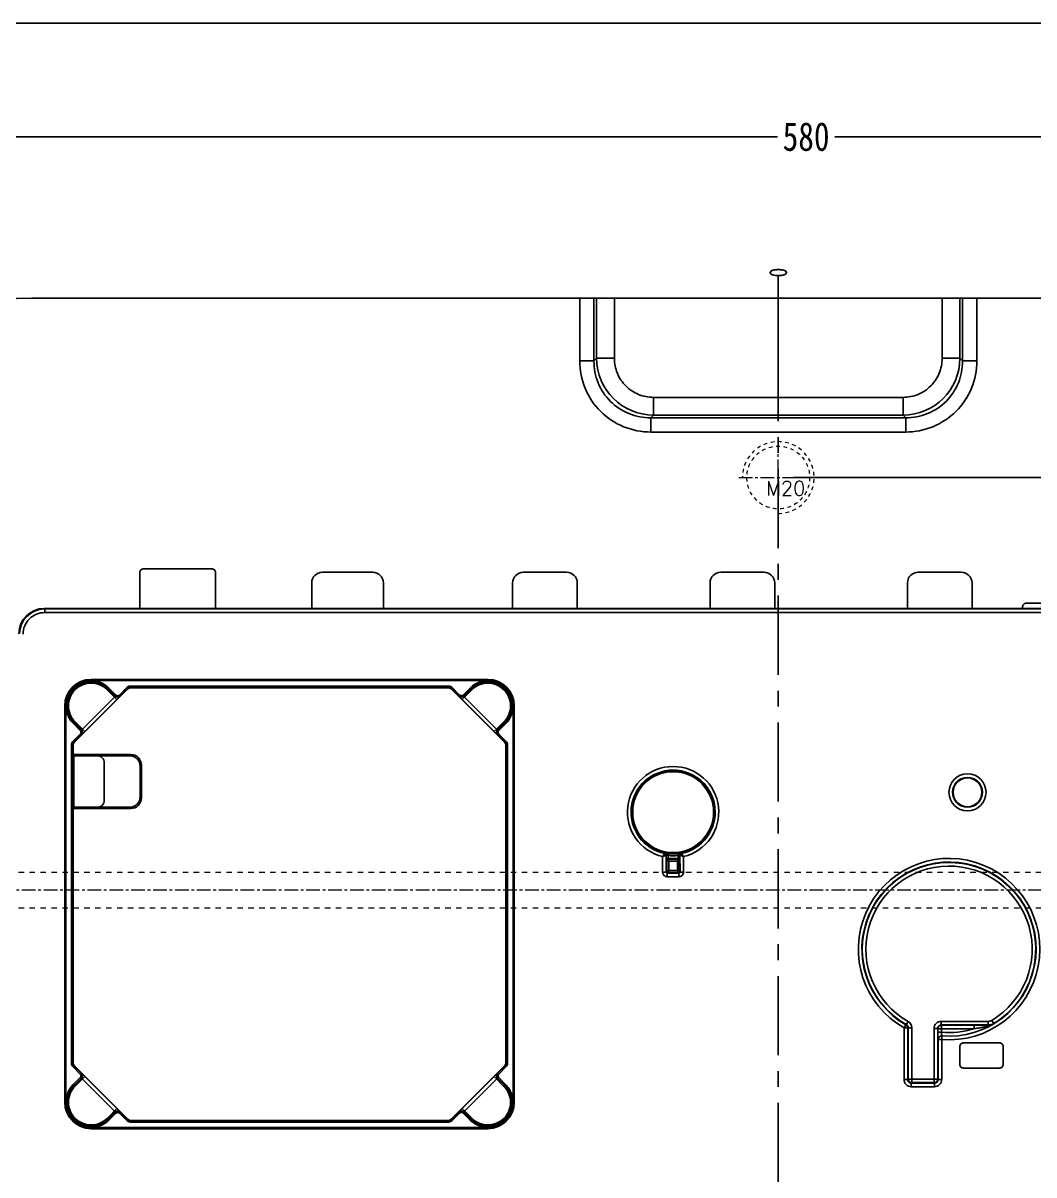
# Model space of a CAD drawing. Header units: millimetres. Extents: x -1265 to 1982, y -12197 to 1934.
# Drawn here: x -1.2 to 280.4, y -4802 to -4480.8 of the extents above; entities that cross this region are included whole.
import ezdxf

# ---------------------------------------------------------------- set-up
doc = ezdxf.new("R2010")
doc.units = ezdxf.units.MM
doc.header["$LTSCALE"] = 16.335
doc.header["$PDMODE"] = 3
doc.header["$PDSIZE"] = 0.3125
doc.linetypes.add('CENTER', pattern=[0.6, 0.375, -0.075, 0.075, -0.075])
doc.linetypes.add('HIDDEN', pattern=[0.2, 0.1, -0.1])
doc.layers.get('0').update_dxf_attribs({"linetype": 'CONTINUOUS'})
doc.layers.get('Defpoints').update_dxf_attribs({"linetype": 'CONTINUOUS'})
doc.layers.add('cool', color=153, linetype='HIDDEN', lineweight=9)
doc.layers.add('screw', color=33, linetype='CONTINUOUS', lineweight=13)
doc.layers.add('DEFAULT_2', color=8, linetype='HIDDEN')
doc.layers.add('DIM', color=3, linetype='CONTINUOUS')
doc.styles.get("Standard").update_dxf_attribs({"font": 'txt', "width": 0.8})
doc.styles.add('TXT', font='txt.shx', dxfattribs={"bigfont": 'gbcbig.shx'})
doc.dimstyles.new('11', dxfattribs={"dimtxt": 8, "dimasz": 8, "dimexe": 0, "dimexo": 0, "dimgap": 0, "dimtad": 0, "dimdsep": 46, "dimtxsty": 'Standard', "dimcen": 0, "dimclrd": 4, "dimclre": 4, "dimclrt": 6, "dimazin": 0, "dimtp": 0.01, "dimtm": 0.01, "dimtfac": 1, "dimtofl": 0, "dimtmove": 0, "dimatfit": 3, "dimfxl": 0, "dimtolj": 1, "dimarcsym": 0})

# ---------------------------------------------------------------- blocks, each defined once
blk = doc.blocks.new('cool_jt_f12')
at = {"layer": 'cool', "ltscale": 0.3}
for p, q in [((0, 7.0785), (0.856, 6.2225)), ((0, 7.0785), (12, 6.7035)), ((12, 6.7035), (12.856, 5.8475)), ((12, 6.7035), (12, -6.7035)), ((0.856, 6.2225), (0.856, -6.2225)), ((13.5, 5.827375), (0.856, 6.2225)), ((0.856, 6.2225), (13.5, 5.827375)), ((14.327375, 5), (13.5, 5.827375)), ((13.5, -5.827375), (13.5, 5.827375)), ((14.327375, -5), (14.327375, 5)), ((0.856, -6.2225), (0, -7.0785)), ((0.856, -6.2225), (13.5, -5.827375)), ((12, -6.7035), (12.856, -5.8475)), ((13.5, -5.827375), (14.327375, -5)), ((0, -7.0785), (12, -6.7035))]:
    blk.add_line(p, q, dxfattribs=at)
blk = doc.blocks.new('06')
at = {"layer": 'cool', "ltscale": 0.932966}
for p, q in [((-3287.69, 1844.03), (-2736.35, 1844.03)), ((-3287.69, 1834.03), (-2736.35, 1834.03))]:
    blk.add_line(p, q, dxfattribs=at)
at = {"layer": 'cool', "color": 1, "linetype": 'CENTER', "ltscale": 0.621977}
blk.add_line((-3302.02, 1839.03), (-2722.02, 1839.03), dxfattribs=at)
at = {"layer": 'cool', "ltscale": 0.932966}
blk.add_blockref('cool_jt_f12', (-3302.02, 1839.03), dxfattribs=at)
at = {"layer": 'cool', "ltscale": 0.932966, "rotation": 180}
blk.add_blockref('cool_jt_f12', (-2722.02, 1839.03), dxfattribs=at)
blk = doc.blocks.new('*D692')
at = {"color": 4, "lineweight": -2}
for p, q in [((-80.8, -4657.75), (-80.8, -4512.51)), ((-72.8, -4512.51), (208.96, -4512.51)), ((491.2, -4512.51), (224.96, -4512.51)), ((499.2, -4657.75), (499.2, -4512.51))]:
    blk.add_line(p, q, dxfattribs=at)
at = {"color": 4}
for points in [[(-72.8, -4511.18), (-72.8, -4513.85), (-80.8, -4512.51)], [(491.2, -4511.18), (491.2, -4513.85), (499.2, -4512.51)]]:
    blk.add_solid(points, dxfattribs=at)
at = {"layer": 'Defpoints', "color": 0}
for p in [(499.2, -4512.51), (-80.8, -4657.75), (499.2, -4657.75)]:
    blk.add_point(p, dxfattribs=at)
at = {"color": 6, "insert": (216.96, -4512.51), "char_height": 8, "attachment_point": 5}
blk.add_mtext('\\A1;580', dxfattribs=at)
blk = doc.blocks.new('screw_m20_g')
at = {"layer": 'screw', "color": 1, "linetype": 'CENTER', "ltscale": 0.621977}
for p, q in [((0, -11), (0, 11)), ((-11, 0), (11, 0))]:
    blk.add_line(p, q, dxfattribs=at)
at = {"layer": 'screw', "linetype": 'HIDDEN', "ltscale": 0.621977}
blk.add_circle((0, 0), 8.75, dxfattribs=at)
at = {"layer": 'screw', "color": 92, "linetype": 'HIDDEN', "ltscale": 0.621977}
blk.add_arc((0, 0), 10, 270, 180, dxfattribs=at)
at = {"layer": 'screw', "color": 6, "style": 'TXT'}
blk.add_text('M20', height=4, dxfattribs=at).set_placement((-3.4, -5))
blk = doc.blocks.new('*D703')
at = {"layer": 'Defpoints', "color": 0}
for p in [(494.78, -4722.53), (508.4, -4722.53), (209.2, -4857.53)]:
    blk.add_point(p, dxfattribs=at)
at = {"layer": 'DIM', "color": 4, "lineweight": -2}
blk.add_line((494.78, -4722.53), (508.4, -4722.53), dxfattribs=at)
at = {"layer": 'DIM', "color": 6, "insert": (513.07, -4722.53), "char_height": 5, "attachment_point": 5}
blk.add_mtext('\\A1;135', dxfattribs=at)
blk = doc.blocks.new('*D704')
at = {"layer": 'Defpoints', "color": 0}
for p in [(213.46, -4607.53), (511.85, -4607.53), (209.2, -4857.53)]:
    blk.add_point(p, dxfattribs=at)
at = {"layer": 'DIM', "color": 4, "lineweight": -2}
blk.add_line((213.46, -4607.53), (511.85, -4607.53), dxfattribs=at)
at = {"layer": 'DIM', "color": 6, "insert": (516.85, -4607.53), "char_height": 5, "attachment_point": 5}
blk.add_mtext('\\A1;250', dxfattribs=at)
blk = doc.blocks.new('*D705')
at = {"layer": 'Defpoints', "color": 0}
for p in [(209.2, -4551.38), (209.2, -4572.95), (209.2, -4857.53)]:
    blk.add_point(p, dxfattribs=at)
at = {"layer": 'DIM', "color": 4, "lineweight": -2}
blk.add_line((209.2, -4572.95), (209.2, -4551.38), dxfattribs=at)
at = {"layer": 'DIM', "color": 6, "insert": (209.2, -4550.38), "char_height": 5, "attachment_point": 5, "rotation": 90}
blk.add_mtext('\\A1;0', dxfattribs=at)
blk = doc.blocks.new('*D706')
at = {"layer": 'Defpoints', "color": 0}
for p in [(459.2, -4551.38), (459.2, -4846.53), (209.2, -4857.53)]:
    blk.add_point(p, dxfattribs=at)
at = {"layer": 'DIM', "color": 4, "lineweight": -2}
blk.add_line((459.2, -4846.53), (459.2, -4551.38), dxfattribs=at)
at = {"layer": 'DIM', "color": 6, "insert": (459.2, -4546.38), "char_height": 5, "attachment_point": 5, "rotation": 90}
blk.add_mtext('\\A1;250', dxfattribs=at)
blk = doc.blocks.new('*D707')
at = {"layer": 'Defpoints', "color": 0}
for p in [(-40.8, -4551.38), (-40.8, -4846.53), (209.2, -4857.53)]:
    blk.add_point(p, dxfattribs=at)
at = {"layer": 'DIM', "color": 4, "lineweight": -2}
blk.add_line((-40.8, -4846.53), (-40.8, -4551.38), dxfattribs=at)
at = {"layer": 'DIM', "color": 6, "insert": (-40.8, -4546.38), "char_height": 5, "attachment_point": 5, "rotation": 90}
blk.add_mtext('\\A1;250', dxfattribs=at)
blk = doc.blocks.new('*D708')
at = {"layer": 'Defpoints', "color": 0}
for p in [(-94.62, -4607.53), (-45.8, -4607.53), (209.2, -4857.53)]:
    blk.add_point(p, dxfattribs=at)
at = {"layer": 'DIM', "color": 4, "lineweight": -2}
blk.add_line((-45.8, -4607.53), (-94.62, -4607.53), dxfattribs=at)
at = {"layer": 'DIM', "color": 6, "insert": (-99.62, -4607.53), "char_height": 5, "attachment_point": 5}
blk.add_mtext('\\A1;250', dxfattribs=at)
blk = doc.blocks.new('*D709')
at = {"layer": 'Defpoints', "color": 0}
for p in [(-94.62, -4722.53), (-50.81, -4722.53), (209.2, -4857.53)]:
    blk.add_point(p, dxfattribs=at)
at = {"layer": 'DIM', "color": 4, "lineweight": -2}
blk.add_line((-50.81, -4722.53), (-94.62, -4722.53), dxfattribs=at)
at = {"layer": 'DIM', "color": 6, "insert": (-99.29, -4722.53), "char_height": 5, "attachment_point": 5}
blk.add_mtext('\\A1;135', dxfattribs=at)

msp = doc.modelspace()

# ---------------------------------------------------------------- linework, layer by layer
at = {"color": 7, "linetype": 'Continuous'}
for p, q in [((1.202, -4557.525), (417.202, -4557.525)), ((153.888, -4557.525), (153.888, -4575.033)), ((157.849, -4557.525), (157.849, -4575.033)), ((158.597, -4557.525), (158.597, -4574.286)), ((163.548, -4557.525), (163.548, -4574.286)), ((254.855, -4574.286), (254.855, -4557.525)), ((259.806, -4574.286), (259.806, -4557.525)), ((260.554, -4575.033), (260.554, -4557.525)), ((264.515, -4575.033), (264.515, -4557.525)), ((153.888, -4575.033), (157.849, -4575.033)), ((158.597, -4574.286), (157.849, -4575.033)), ((163.548, -4574.286), (158.597, -4574.286)), ((254.855, -4574.286), (259.806, -4574.286)), ((259.806, -4574.286), (260.554, -4575.033)), ((264.515, -4575.033), (260.554, -4575.033)), ((174.441, -4585.179), (174.441, -4590.13)), ((174.441, -4585.179), (243.962, -4585.179)), ((243.962, -4585.179), (243.962, -4590.13)), ((174.441, -4590.13), (173.694, -4590.878)), ((173.694, -4594.839), (173.694, -4590.878)), ((173.694, -4590.878), (244.71, -4590.878)), ((174.441, -4590.13), (243.962, -4590.13)), ((243.962, -4590.13), (244.71, -4590.878)), ((244.71, -4594.839), (244.71, -4590.878)), ((173.694, -4594.839), (244.71, -4594.839)), ((31.317, -4644.038), (31.317, -4633.988)), ((51.417, -4632.983), (32.321, -4632.983)), ((52.422, -4644.038), (52.422, -4633.988)), ((82.202, -4633.927), (96.202, -4633.927)), ((138.202, -4633.927), (150.202, -4633.927)), ((193.202, -4633.927), (205.202, -4633.927)), ((248.202, -4633.927), (260.202, -4633.927)), ((79.202, -4644.038), (79.202, -4636.927)), ((99.202, -4636.927), (99.202, -4644.038)), ((135.202, -4644.038), (135.202, -4636.927)), ((153.202, -4636.927), (153.202, -4644.038)), ((190.202, -4644.038), (190.202, -4636.927)), ((208.202, -4636.927), (208.202, -4644.038)), ((245.202, -4644.038), (245.202, -4636.927)), ((263.202, -4636.927), (263.202, -4644.038)), ((277.29, -4644.038), (277.29, -4643.535)), ((334.575, -4642.53), (278.295, -4642.53)), ((4.682, -4644.038), (4.814, -4644.17)), ((4.682, -4644.038), (79.202, -4644.038)), ((4.814, -4645.175), (4.814, -4644.17)), ((374.225, -4644.17), (4.814, -4644.17)), ((4.814, -4645.175), (374.198, -4645.175)), ((79.202, -4644.069), (99.202, -4644.069)), ((99.202, -4644.038), (135.202, -4644.038)), ((135.202, -4644.069), (153.202, -4644.069)), ((153.202, -4644.038), (190.202, -4644.038)), ((190.202, -4644.069), (208.202, -4644.069)), ((208.202, -4644.038), (245.202, -4644.038)), ((245.202, -4644.069), (263.202, -4644.069)), ((263.202, -4644.038), (374.252, -4644.038)), ((28.007, -4666.442), (13.018, -4681.431)), ((128.357, -4664.153), (17.691, -4664.153)), ((17.749, -4664.138), (17.749, -4663.812)), ((128.299, -4663.812), (17.749, -4663.812)), ((17.749, -4664.113), (128.299, -4664.113)), ((22.212, -4666.71), (22.698, -4666.224)), ((24.422, -4668.494), (22.425, -4666.497)), ((22.485, -4666.437), (24.422, -4668.373)), ((22.686, -4666.212), (24.635, -4668.16)), ((25.629, -4668.16), (27.726, -4666.064)), ((25.842, -4668.373), (27.939, -4666.277)), ((27.726, -4666.064), (27.939, -4666.277)), ((28.007, -4666.442), (27.939, -4666.277)), ((28.649, -4665.983), (28.649, -4665.681)), ((117.399, -4665.681), (28.649, -4665.681)), ((28.718, -4666.148), (28.649, -4665.983)), ((28.649, -4665.983), (117.399, -4665.983)), ((117.331, -4666.148), (28.718, -4666.148)), ((117.331, -4666.148), (117.399, -4665.983)), ((117.399, -4665.681), (117.399, -4665.983)), ((118.041, -4666.442), (118.109, -4666.277)), ((133.03, -4681.431), (118.041, -4666.442)), ((118.109, -4666.277), (118.322, -4666.064)), ((118.109, -4666.277), (120.206, -4668.373)), ((118.322, -4666.064), (120.419, -4668.16)), ((121.413, -4668.16), (123.35, -4666.224)), ((121.626, -4668.373), (123.563, -4666.437)), ((123.623, -4666.497), (121.626, -4668.494)), ((123.35, -4666.224), (123.836, -4666.71)), ((128.299, -4663.812), (128.299, -4664.113)), ((15.314, -4677.664), (24.24, -4668.738)), ((16.024, -4678.374), (24.95, -4669.448)), ((22.212, -4666.71), (24.95, -4669.448)), ((24.635, -4668.16), (24.422, -4668.373)), ((25.842, -4668.373), (25.629, -4668.16)), ((25.842, -4668.373), (25.842, -4668.494)), ((120.419, -4668.16), (120.206, -4668.373)), ((120.206, -4668.494), (120.206, -4668.373)), ((121.098, -4669.448), (123.851, -4666.695)), ((121.098, -4669.448), (130.024, -4678.374)), ((121.626, -4668.373), (121.413, -4668.16)), ((121.808, -4668.738), (130.734, -4677.664)), ((10.388, -4671.173), (10.388, -4781.723)), ((10.388, -4671.173), (10.689, -4671.173)), ((10.689, -4781.723), (10.689, -4671.173)), ((10.729, -4671.115), (10.729, -4781.781)), ((135.319, -4781.781), (135.319, -4671.115)), ((135.359, -4671.173), (135.359, -4781.723)), ((135.359, -4671.173), (135.66, -4671.173)), ((135.66, -4781.723), (135.66, -4671.173)), ((12.8, -4676.122), (13.286, -4675.636)), ((14.737, -4678.059), (12.8, -4676.122)), ((14.95, -4677.846), (13.013, -4675.909)), ((13.073, -4675.849), (15.07, -4677.846)), ((13.272, -4675.621), (16.024, -4678.374)), ((130.024, -4678.374), (132.762, -4675.636)), ((130.978, -4677.846), (132.975, -4675.849)), ((133.035, -4675.909), (131.099, -4677.846)), ((133.26, -4676.11), (131.312, -4678.059)), ((132.762, -4675.636), (133.248, -4676.122)), ((12.64, -4681.15), (14.737, -4679.053)), ((12.853, -4681.363), (14.95, -4679.266)), ((14.95, -4677.846), (14.737, -4678.059)), ((14.737, -4679.053), (14.95, -4679.266)), ((15.07, -4679.266), (14.95, -4679.266)), ((131.099, -4679.266), (130.978, -4679.266)), ((131.312, -4678.059), (131.099, -4677.846)), ((131.099, -4679.266), (131.312, -4679.053)), ((131.099, -4679.266), (133.195, -4681.363)), ((131.312, -4679.053), (133.408, -4681.15)), ((12.257, -4682.073), (12.257, -4770.823)), ((12.257, -4682.073), (12.559, -4682.073)), ((12.559, -4770.823), (12.559, -4682.073)), ((12.559, -4682.073), (12.724, -4682.141)), ((12.853, -4681.363), (12.64, -4681.15)), ((12.724, -4770.754), (12.724, -4682.141)), ((12.853, -4681.363), (13.018, -4681.431)), ((133.03, -4681.431), (133.195, -4681.363)), ((133.408, -4681.15), (133.195, -4681.363)), ((133.324, -4682.141), (133.489, -4682.073)), ((133.324, -4770.754), (133.324, -4682.141)), ((133.489, -4682.073), (133.489, -4770.823)), ((133.489, -4682.073), (133.791, -4682.073)), ((133.791, -4770.823), (133.791, -4682.073)), ((12.724, -4684.74), (12.952, -4685.082)), ((28.77, -4684.74), (12.724, -4684.74)), ((12.952, -4699.473), (12.952, -4685.082)), ((12.952, -4685.082), (28.428, -4685.082)), ((28.77, -4684.74), (28.428, -4685.082)), ((21.427, -4697.464), (21.427, -4687.092)), ((31.769, -4687.739), (31.427, -4688.081)), ((31.427, -4688.081), (31.427, -4696.474)), ((31.769, -4696.816), (31.769, -4687.739)), ((31.769, -4696.816), (31.427, -4696.474)), ((12.952, -4699.473), (12.724, -4699.815)), ((12.724, -4699.815), (28.77, -4699.815)), ((28.428, -4699.473), (12.952, -4699.473)), ((28.77, -4699.815), (28.428, -4699.473)), ((176.979, -4713.2), (176.979, -4717.516)), ((177.585, -4712.296), (177.581, -4712.304)), ((177.988, -4712.789), (177.984, -4712.796)), ((177.984, -4717.516), (177.984, -4712.796)), ((178.181, -4714.271), (177.988, -4714.078)), ((178.181, -4714.271), (178.181, -4717.319)), ((178.683, -4714.472), (178.181, -4714.271)), ((178.297, -4713.784), (178.482, -4713.969)), ((181.33, -4713.969), (178.482, -4713.969)), ((178.49, -4712.914), (178.549, -4712.415)), ((178.49, -4713.785), (178.49, -4712.914)), ((181.322, -4713.785), (178.49, -4713.785)), ((178.683, -4717.118), (178.683, -4714.472)), ((178.683, -4714.472), (181.129, -4714.472)), ((181.129, -4714.472), (181.33, -4713.969)), ((181.129, -4714.472), (181.129, -4717.118)), ((181.263, -4712.415), (181.322, -4712.914)), ((181.322, -4712.914), (181.322, -4713.785)), ((181.33, -4713.969), (181.515, -4713.784)), ((181.824, -4714.078), (181.631, -4714.271)), ((181.631, -4717.319), (181.631, -4714.271)), ((181.824, -4712.789), (181.828, -4717.516)), ((181.828, -4712.796), (181.824, -4712.789)), ((182.231, -4712.304), (182.227, -4712.296)), ((182.833, -4717.516), (182.833, -4713.2)), ((177.984, -4717.516), (176.979, -4717.516)), ((177.984, -4717.516), (178.181, -4717.319)), ((178.482, -4717.62), (178.285, -4717.817)), ((178.285, -4718.822), (178.285, -4717.817)), ((181.526, -4717.817), (178.285, -4717.817)), ((178.683, -4717.118), (178.482, -4717.62)), ((178.482, -4717.62), (181.33, -4717.62)), ((181.129, -4717.118), (178.683, -4717.118)), ((181.129, -4717.118), (181.631, -4717.319)), ((181.526, -4717.817), (181.33, -4717.62)), ((181.526, -4717.817), (181.526, -4718.822)), ((181.631, -4717.319), (181.828, -4717.516)), ((182.833, -4717.516), (181.828, -4717.516)), ((178.285, -4718.822), (181.526, -4718.822)), ((245.373, -4759.162), (244.878, -4760.036)), ((254.621, -4760.16), (254.621, -4759.155)), ((267.672, -4759.155), (254.621, -4759.155)), ((267.672, -4759.155), (267.672, -4760.16)), ((269.222, -4759.73), (268.706, -4758.869)), ((244.766, -4760.104), (244.268, -4760.976)), ((244.268, -4760.976), (244.268, -4775.35)), ((244.268, -4760.976), (245.273, -4760.976)), ((244.878, -4760.036), (244.766, -4760.104)), ((245.387, -4760.91), (245.273, -4760.976)), ((245.273, -4775.35), (245.273, -4760.976)), ((245.387, -4760.91), (245.387, -4775.235)), ((245.387, -4760.91), (246.392, -4760.91)), ((246.392, -4776.24), (246.392, -4760.91)), ((252.612, -4761.164), (252.612, -4776.24)), ((252.612, -4761.164), (253.617, -4761.164)), ((253.617, -4775.235), (253.617, -4761.164)), ((253.654, -4761.202), (253.617, -4761.164)), ((253.654, -4761.202), (253.654, -4762.178)), ((253.654, -4761.202), (263.775, -4761.202)), ((254.659, -4762.178), (253.654, -4762.178)), ((254.621, -4760.16), (267.672, -4760.16)), ((254.659, -4760.197), (254.621, -4760.16)), ((254.659, -4762.178), (254.659, -4760.197)), ((263.775, -4760.197), (254.659, -4760.197)), ((263.775, -4760.197), (263.775, -4761.202)), ((267.374, -4760.215), (267.689, -4760.22)), ((267.672, -4760.16), (267.689, -4760.22)), ((269.222, -4759.73), (269.248, -4759.838)), ((253.731, -4764.21), (253.722, -4764.2)), ((253.731, -4764.21), (253.731, -4775.35)), ((253.731, -4764.21), (254.736, -4764.21)), ((254.736, -4764.21), (254.817, -4763.209)), ((254.736, -4775.35), (254.736, -4764.21)), ((254.817, -4763.209), (254.808, -4763.199)), ((260.808, -4765.14), (270.859, -4765.14)), ((259.803, -4771.171), (259.803, -4766.145)), ((271.863, -4766.145), (271.863, -4771.171)), ((12.559, -4770.823), (12.257, -4770.823)), ((12.724, -4770.754), (12.559, -4770.823)), ((12.64, -4771.746), (12.853, -4771.533)), ((14.737, -4773.843), (12.64, -4771.746)), ((13.018, -4771.464), (12.853, -4771.533)), ((14.95, -4773.63), (12.853, -4771.533)), ((13.018, -4771.464), (28.007, -4786.454)), ((118.041, -4786.454), (133.03, -4771.464)), ((133.195, -4771.533), (131.099, -4773.63)), ((133.408, -4771.746), (131.312, -4773.843)), ((133.195, -4771.533), (133.03, -4771.464)), ((133.195, -4771.533), (133.408, -4771.746)), ((133.489, -4770.823), (133.324, -4770.754)), ((133.791, -4770.823), (133.489, -4770.823)), ((270.859, -4772.175), (260.808, -4772.175)), ((12.788, -4776.786), (14.737, -4774.837)), ((13.013, -4776.987), (14.95, -4775.05)), ((15.07, -4775.05), (13.073, -4777.047)), ((13.286, -4777.26), (16.024, -4774.522)), ((14.95, -4773.63), (14.737, -4773.843)), ((14.737, -4774.837), (14.95, -4775.05)), ((14.95, -4773.63), (15.07, -4773.63)), ((24.24, -4784.158), (15.314, -4775.232)), ((24.95, -4783.448), (16.024, -4774.522)), ((130.024, -4774.522), (121.098, -4783.448)), ((130.734, -4775.232), (121.808, -4784.158)), ((130.024, -4774.522), (132.777, -4777.274)), ((130.978, -4773.63), (131.099, -4773.63)), ((132.975, -4777.047), (130.978, -4775.05)), ((131.312, -4773.843), (131.099, -4773.63)), ((131.099, -4775.05), (131.312, -4774.837)), ((131.099, -4775.05), (133.035, -4776.987)), ((131.312, -4774.837), (133.248, -4776.774)), ((245.273, -4775.35), (244.268, -4775.35)), ((245.273, -4775.35), (245.387, -4775.235)), ((253.617, -4775.235), (245.387, -4775.235)), ((253.731, -4775.35), (253.617, -4775.235)), ((254.736, -4775.35), (253.731, -4775.35)), ((13.286, -4777.26), (12.8, -4776.774)), ((133.248, -4776.774), (132.762, -4777.26)), ((246.277, -4776.354), (246.392, -4776.24)), ((246.277, -4777.359), (246.277, -4776.354)), ((252.727, -4776.354), (246.277, -4776.354)), ((246.277, -4777.359), (252.727, -4777.359)), ((246.392, -4776.24), (252.612, -4776.24)), ((252.727, -4776.354), (252.612, -4776.24)), ((252.727, -4776.354), (252.727, -4777.359)), ((10.714, -4781.723), (10.388, -4781.723)), ((135.66, -4781.723), (135.359, -4781.723)), ((22.197, -4786.2), (24.95, -4783.448)), ((22.425, -4786.399), (24.422, -4784.402)), ((24.422, -4784.522), (22.485, -4786.459)), ((24.635, -4784.735), (22.698, -4786.672)), ((24.422, -4784.522), (24.635, -4784.735)), ((25.629, -4784.735), (25.842, -4784.522)), ((27.726, -4786.832), (25.629, -4784.735)), ((25.842, -4784.402), (25.842, -4784.522)), ((27.939, -4786.619), (25.842, -4784.522)), ((120.206, -4784.522), (118.109, -4786.619)), ((120.419, -4784.735), (118.322, -4786.832)), ((120.206, -4784.522), (120.206, -4784.402)), ((120.206, -4784.522), (120.419, -4784.735)), ((121.098, -4783.448), (123.836, -4786.186)), ((121.413, -4784.735), (121.626, -4784.522)), ((123.362, -4786.684), (121.413, -4784.735)), ((121.626, -4784.402), (123.623, -4786.399)), ((123.563, -4786.459), (121.626, -4784.522)), ((22.698, -4786.672), (22.212, -4786.186)), ((27.939, -4786.619), (27.726, -4786.832)), ((27.939, -4786.619), (28.007, -4786.454)), ((28.649, -4786.913), (28.718, -4786.748)), ((28.649, -4787.214), (28.649, -4786.913)), ((117.399, -4786.913), (28.649, -4786.913)), ((28.649, -4787.214), (117.399, -4787.214)), ((28.718, -4786.748), (117.331, -4786.748)), ((117.331, -4786.748), (117.399, -4786.913)), ((117.399, -4786.913), (117.399, -4787.214)), ((118.041, -4786.454), (118.109, -4786.619)), ((118.322, -4786.832), (118.109, -4786.619)), ((123.836, -4786.186), (123.35, -4786.672)), ((17.691, -4788.743), (128.357, -4788.743)), ((17.749, -4789.084), (17.749, -4788.783)), ((128.299, -4788.783), (17.749, -4788.783)), ((17.749, -4789.084), (128.299, -4789.084)), ((128.299, -4788.783), (128.299, -4789.084))]:
    msp.add_line(p, q, dxfattribs=at)
at = {"color": 1, "linetype": 'CENTER', "ltscale": 3.607469}
msp.add_line((209.202, -5157.526), (209.202, -4557.525), dxfattribs=at)
msp.add_lwpolyline([(-345.378, -4480.811), (585.813, -4480.811), (585.813, -5258.366), (-345.378, -5258.366)], close=True)
at = {"color": 7, "linetype": 'Continuous'}
for centre, radius in [((179.906, -4700.82), 11.568), ((179.906, -4700.82), 11.266), ((261.929, -4695.293), 5.166), ((261.929, -4695.293), 4.162), ((261.929, -4695.293), 4.02)]:
    msp.add_circle(centre, radius, dxfattribs=at)
for centre, radius, start, end in [((1.202, -4639.525), 82, 90, 180), ((174.515, -4574.212), 15.918, 180.26585, 269.73414), ((243.888, -4574.212), 15.918, 270.26585, 359.73414), ((82.202, -4636.927), 3, 90, 180), ((96.202, -4636.927), 3, 0, 90), ((138.202, -4636.927), 3, 90, 180), ((150.202, -4636.927), 3, 0, 90), ((193.202, -4636.927), 3, 90, 180), ((205.202, -4636.927), 3, 0, 90), ((248.202, -4636.927), 3, 90, 180), ((260.202, -4636.927), 3, 0, 90), ((4.814, -4651.203), 7.033, 91.26913, 178.73092), ((4.813, -4651.202), 6.027, 89.98756, 180.01244), ((4.814, -4651.105), 6.935, 89.9999, 91.2837), ((17.749, -4671.173), 7.361, 90, 180), ((17.749, -4671.173), 7.035, 90, 180), ((17.749, -4671.173), 6.698, 45, 225), ((17.749, -4671.173), 6.613, 45, 225), ((28.649, -4666.987), 1.305, 89.9954, 135.0046), ((117.399, -4666.987), 1.305, 44.9954, 90.0046), ((128.299, -4671.173), 6.698, 315, 135), ((128.299, -4671.173), 6.613, 315, 135), ((128.299, -4671.173), 7.361, 0, 90), ((128.299, -4671.173), 7.035, 0, 90), ((25.132, -4667.781), 1.006, 225.08419, 314.91582), ((25.132, -4667.663), 0.703, 224.98555, 315.01445), ((120.916, -4667.781), 1.006, 225.08418, 314.91585), ((14.358, -4678.556), 1.006, 315.08418, 44.91581), ((131.691, -4678.556), 1.006, 135.08419, 224.91582), ((131.808, -4678.556), 0.703, 134.98555, 225.01445), ((13.563, -4682.073), 1.305, 134.9954, 180.0046), ((132.485, -4682.073), 1.305, 359.9954, 45.0046), ((179.906, -4700.82), 12.721, 283.30213, 256.69787), ((179.906, -4700.82), 11.717, 281.43947, 258.56064), ((150.954, -4695.071), 31.717, 325.13836, 327.08845), ((177.485, -4712.789), 0.503, 0.05226, 78.55186), ((178.482, -4714.271), 0.302, 90.02107, 179.97884), ((179.906, -4700.82), 12.176, 263.32323, 276.67677), ((179.906, -4700.82), 11.674, 263.32323, 276.67677), ((181.329, -4714.271), 0.302, 0.02107, 89.97884), ((182.327, -4712.789), 0.503, 101.44812, 179.95348), ((256.788, -4739.01), 25.284, 265.34374, 240.31802), ((178.285, -4717.516), 1.306, 179.99609, 270.00391), ((178.482, -4717.319), 0.302, 180.02107, 269.97884), ((181.329, -4717.319), 0.302, 270.02107, 359.97884), ((181.527, -4717.516), 1.306, 269.99609, 0.0039), ((256.788, -4739.01), 24.27, 265.32046, 240.31802), ((256.788, -4739.01), 24.164, 300.96796, 240.4697), ((256.788, -4739.01), 23.16, 300.96797, 240.4697), ((244.384, -4760.909), 2.008, 359.98905, 60.48018), ((254.621, -4761.164), 2.008, 89.98148, 180.01851), ((267.672, -4757.147), 2.009, 269.9996, 300.96834), ((244.267, -4760.977), 1.005, 0.31395, 60.28264), ((254.619, -4761.162), 1.002, 89.88699, 180.11301), ((254.66, -4761.203), 1.006, 90.06646, 179.93354), ((256.788, -4739.01), 23.265, 264.74788, 287.47686), ((263.699, -5313.641), 553.444, 89.81947, 89.99204), ((254.68, -4700.74), 61.142, 278.555, 279.95235), ((252.865, -4690.468), 71.573, 279.96232, 280.75067), ((264.827, -4966.257), 206.057, 89.51462, 89.82888), ((244.703, -4647.77), 115.044, 280.77739, 281.35952), ((265.156, -4923.62), 163.419, 89.22222, 89.50337), ((266.223, -4754.889), 5.785, 281.36603, 285.3934), ((267.761, -4757.104), 3.117, 268.67099, 276.97395), ((266.177, -4754.715), 5.965, 285.37429, 286.71717), ((266.123, -4754.539), 6.149, 286.73202, 291.24087), ((267.765, -4757.134), 3.087, 276.97235, 284.14891), ((266.04, -4754.331), 6.373, 291.25185, 300.21964), ((267.779, -4757.199), 3.02, 284.19196, 299.10701), ((254.737, -4764.212), 1.006, 85.43771, 179.90603), ((13.563, -4770.823), 1.305, 179.9954, 225.0046), ((132.485, -4770.823), 1.305, 314.9954, 0.0046), ((14.24, -4774.34), 0.703, 314.98555, 45.01445), ((14.358, -4774.34), 1.006, 315.08419, 44.91582), ((131.691, -4774.34), 1.006, 135.08418, 224.91581), ((246.277, -4775.35), 2.008, 179.98462, 270.01538), ((246.275, -4775.352), 1.002, 179.88699, 270.11301), ((246.393, -4775.234), 1.006, 180.06677, 269.93323), ((252.611, -4775.234), 1.006, 270.06677, 359.93323), ((252.727, -4775.35), 2.008, 269.98462, 0.01538), ((252.729, -4775.352), 1.002, 269.88699, 0.11301), ((17.749, -4781.723), 6.698, 135, 315), ((17.749, -4781.723), 6.613, 135, 315), ((128.299, -4781.723), 6.698, 225, 45), ((128.299, -4781.723), 6.613, 225, 45), ((17.749, -4781.723), 7.361, 180, 270), ((17.749, -4781.723), 7.035, 180, 270), ((128.299, -4781.723), 7.361, 270, 360), ((128.299, -4781.723), 7.035, 270, 0), ((25.132, -4785.114), 1.006, 45.08418, 134.91581), ((120.916, -4785.114), 1.006, 45.08419, 134.91582), ((120.916, -4785.232), 0.703, 44.98555, 135.01445), ((28.649, -4785.909), 1.305, 224.9954, 270.0046), ((117.399, -4785.909), 1.305, 269.9954, 315.0046)]:
    msp.add_arc(centre, radius, start, end, dxfattribs=at)
for centre, major_axis, ratio, start_param, end_param in [((4.687, -4651.075), (4.978, -4.978), 0.999315, 2.3565371, 3.9266482), ((28.718, -4667.153), (-0.385, 0.929), 0.9992864, -0.3924468, 0.3924468), ((117.33, -4667.153), (0.385, 0.929), 0.9992864, -0.3924468, 0.3924468), ((13.73, -4682.142), (0.929, -0.385), 0.9992864, 2.7491459, 3.5340394), ((132.318, -4682.142), (0.929, 0.385), 0.9992864, -0.3924468, 0.3924468), ((28.426, -4688.083), (2.123, 2.123), 0.999315, -0.7850555, 0.7850555), ((28.768, -4687.741), (2.123, 2.123), 0.999315, -0.7850555, 0.7850555), ((28.426, -4696.472), (2.123, -2.123), 0.999315, -0.7850555, 0.7850555), ((28.768, -4696.814), (2.123, -2.123), 0.999315, -0.7850555, 0.7850555), ((178.49, -4713.776), (0.502, 0), 0.0174551, -1.9650593, -1.5707963), ((181.322, -4713.776), (0.502, 0), 0.0174551, -1.5707963, -1.1765334), ((13.73, -4770.754), (-0.929, -0.385), 0.9992864, -0.3924468, 0.3924468), ((132.318, -4770.754), (0.929, -0.385), 0.9992864, -0.3924468, 0.3924468), ((28.718, -4785.742), (0.385, 0.929), 0.9992864, -3.5340399, -2.7491459), ((117.33, -4785.742), (0.385, -0.929), 0.9992864, -0.3924468, 0.3924473)]:
    msp.add_ellipse(centre, major_axis=major_axis, ratio=ratio, start_param=start_param, end_param=end_param, dxfattribs=at)
for points, knots in [([(153.888, -4575.033), (153.888, -4577.612), (154.901, -4582.827), (159.3, -4589.429), (165.902, -4593.826), (171.115, -4594.838), (173.694, -4594.839)], [0, 0, 0, 0, 0.2500714, 0.5000706, 0.7499946, 1, 1, 1, 1]), ([(157.849, -4575.033), (157.84, -4577.1), (158.629, -4581.283), (162.143, -4586.586), (167.446, -4590.098), (171.628, -4590.887), (173.694, -4590.878)], [0, 0, 0, 0, 0.2500449, 0.5000715, 0.7500218, 1, 1, 1, 1]), ([(163.548, -4574.286), (163.548, -4575.704), (164.105, -4578.572), (166.524, -4582.204), (170.156, -4584.622), (173.023, -4585.179), (174.441, -4585.179)], [0, 0, 0, 0, 0.2500753, 0.5000769, 0.7499986, 1, 1, 1, 1]), ([(243.962, -4585.179), (245.381, -4585.179), (248.249, -4584.622), (251.88, -4582.202), (254.298, -4578.571), (254.855, -4575.704), (254.855, -4574.286)], [0, 0, 0, 0, 0.2500753, 0.5000769, 0.7499986, 1, 1, 1, 1]), ([(244.71, -4594.839), (247.288, -4594.838), (252.503, -4593.826), (259.106, -4589.427), (263.503, -4582.825), (264.515, -4577.611), (264.515, -4575.033)], [0, 0, 0, 0, 0.2500714, 0.5000706, 0.7499946, 1, 1, 1, 1]), ([(244.71, -4590.878), (246.776, -4590.887), (250.959, -4590.098), (256.262, -4586.584), (259.775, -4581.281), (260.564, -4577.099), (260.554, -4575.033)], [0, 0, 0, 0, 0.2500449, 0.5000715, 0.7500218, 1, 1, 1, 1]), ([(32.321, -4632.983), (32.191, -4632.987), (31.928, -4633.037), (31.591, -4633.257), (31.37, -4633.594), (31.321, -4633.857), (31.317, -4633.988)], [0, 0, 0, 0, 0.2499132, 0.5, 0.7500868, 1, 1, 1, 1]), ([(51.417, -4632.983), (51.547, -4632.987), (51.81, -4633.037), (52.148, -4633.257), (52.368, -4633.594), (52.417, -4633.857), (52.422, -4633.988)], [0, 0, 0, 0, 0.2499132, 0.5, 0.7500868, 1, 1, 1, 1]), ([(278.295, -4642.53), (278.165, -4642.534), (277.902, -4642.584), (277.564, -4642.804), (277.344, -4643.142), (277.294, -4643.405), (277.29, -4643.535)], [0, 0, 0, 0, 0.2499132, 0.5, 0.7500868, 1, 1, 1, 1]), ([(22.212, -4666.71), (21.632, -4666.13), (20.228, -4665.189), (17.755, -4664.698), (15.278, -4665.187), (13.178, -4666.587), (11.772, -4668.682), (11.274, -4671.157), (11.759, -4673.631), (12.692, -4675.041), (13.272, -4675.621)], [0, 0, 0, 0, 0.1250275, 0.2500112, 0.3750097, 0.5000018, 0.6249935, 0.7499956, 0.8749698, 1, 1, 1, 1]), ([(17.691, -4664.153), (18.152, -4664.153), (19.076, -4664.253), (20.844, -4664.781), (22.038, -4665.563), (22.686, -4666.212)], [0, 0, 0, 0, 0.2505131, 0.5013375, 1, 1, 1, 1]), ([(123.35, -4666.224), (123.677, -4665.897), (124.397, -4665.305), (125.633, -4664.655), (126.968, -4664.253), (127.895, -4664.153), (128.357, -4664.153)], [0, 0, 0, 0, 0.2499745, 0.4998997, 0.7501169, 1, 1, 1, 1]), ([(132.762, -4675.636), (133.342, -4675.056), (134.283, -4673.651), (134.774, -4671.178), (134.285, -4668.702), (132.885, -4666.602), (130.79, -4665.195), (128.315, -4664.698), (125.841, -4665.183), (124.431, -4666.115), (123.851, -4666.695)], [0, 0, 0, 0, 0.1250275, 0.2500112, 0.3750097, 0.5000018, 0.6249935, 0.7499956, 0.8749698, 1, 1, 1, 1]), ([(24.24, -4668.738), (24.258, -4668.72), (24.316, -4668.658), (24.372, -4668.593), (24.404, -4668.542)], [0, 0, 0, 0, 0.2944197, 1, 1, 1, 1]), ([(24.404, -4668.542), (24.408, -4668.537), (24.415, -4668.523), (24.428, -4668.503), (24.422, -4668.494)], [0, 0, 0, 0, 0.3736217, 1, 1, 1, 1]), ([(25.842, -4668.373), (25.72, -4668.496), (25.404, -4668.679), (25.039, -4668.678), (24.872, -4668.633)], [0, 0, 0, 0, 0.4999944, 1, 1, 1, 1]), ([(120.419, -4668.16), (120.505, -4668.246), (120.726, -4668.374), (120.981, -4668.374), (121.098, -4668.342)], [0, 0, 0, 0, 0.5007395, 1, 1, 1, 1]), ([(121.626, -4668.373), (121.504, -4668.496), (121.189, -4668.679), (120.824, -4668.678), (120.656, -4668.633)], [0, 0, 0, 0, 0.4999944, 1, 1, 1, 1]), ([(121.626, -4668.494), (121.621, -4668.503), (121.643, -4668.539), (121.674, -4668.589), (121.735, -4668.662), (121.782, -4668.711), (121.808, -4668.738)], [0, 0, 0, 0, 0.1048814, 0.3275666, 0.6378648, 1, 1, 1, 1]), ([(12.8, -4676.122), (12.473, -4675.795), (11.881, -4675.075), (11.232, -4673.839), (10.83, -4672.504), (10.729, -4671.577), (10.729, -4671.115)], [0, 0, 0, 0, 0.2499745, 0.4998997, 0.7501169, 1, 1, 1, 1]), ([(135.319, -4671.115), (135.319, -4671.576), (135.219, -4672.5), (134.691, -4674.268), (133.909, -4675.461), (133.26, -4676.11)], [0, 0, 0, 0, 0.2505131, 0.5013375, 1, 1, 1, 1]), ([(14.737, -4679.053), (14.822, -4678.967), (14.95, -4678.746), (14.95, -4678.491), (14.918, -4678.374)], [0, 0, 0, 0, 0.5007395, 1, 1, 1, 1]), ([(14.95, -4677.846), (15.072, -4677.968), (15.256, -4678.283), (15.255, -4678.648), (15.21, -4678.816)], [0, 0, 0, 0, 0.4999944, 1, 1, 1, 1]), ([(15.07, -4677.846), (15.079, -4677.851), (15.115, -4677.829), (15.165, -4677.798), (15.238, -4677.736), (15.288, -4677.69), (15.314, -4677.664)], [0, 0, 0, 0, 0.1048814, 0.3275666, 0.6378648, 1, 1, 1, 1]), ([(130.734, -4677.664), (130.752, -4677.681), (130.814, -4677.74), (130.878, -4677.796), (130.93, -4677.828)], [0, 0, 0, 0, 0.2944197, 1, 1, 1, 1]), ([(131.099, -4679.266), (130.976, -4679.143), (130.793, -4678.828), (130.793, -4678.463), (130.839, -4678.296)], [0, 0, 0, 0, 0.4999944, 1, 1, 1, 1]), ([(130.93, -4677.828), (130.935, -4677.831), (130.949, -4677.839), (130.969, -4677.851), (130.978, -4677.846)], [0, 0, 0, 0, 0.3736217, 1, 1, 1, 1]), ([(19.418, -4685.082), (19.679, -4685.084), (20.208, -4685.185), (20.652, -4685.488), (20.84, -4685.669)], [0, 0, 0, 0, 0.4999494, 1, 1, 1, 1]), ([(20.84, -4685.669), (21.022, -4685.857), (21.325, -4686.301), (21.426, -4686.83), (21.427, -4687.092)], [0, 0, 0, 0, 0.5000506, 1, 1, 1, 1]), ([(21.427, -4697.464), (21.426, -4697.725), (21.325, -4698.254), (21.022, -4698.698), (20.84, -4698.886)], [0, 0, 0, 0, 0.4999496, 1, 1, 1, 1]), ([(20.84, -4698.886), (20.652, -4699.068), (20.208, -4699.371), (19.679, -4699.472), (19.418, -4699.473)], [0, 0, 0, 0, 0.5000504, 1, 1, 1, 1]), ([(177.984, -4712.795), (177.958, -4712.812), (177.892, -4712.831), (177.789, -4712.877), (177.605, -4712.949), (177.333, -4713.06), (177.102, -4713.151), (176.979, -4713.2)], [0, 0, 0, 0, 0.0871867, 0.185141, 0.3129609, 0.6333708, 1, 1, 1, 1]), ([(178.549, -4712.415), (178.425, -4712.401), (178.246, -4712.378), (178.019, -4712.347), (177.876, -4712.326), (177.76, -4712.311), (177.669, -4712.297), (177.621, -4712.298), (177.588, -4712.29), (177.584, -4712.296)], [0, 0, 0, 0, 0.3836492, 0.5566242, 0.7067703, 0.8295872, 0.9209367, 0.9782025, 1, 1, 1, 1]), ([(178.49, -4712.914), (178.427, -4712.899), (178.311, -4712.869), (178.174, -4712.831), (178.085, -4712.806), (178.035, -4712.793), (178.01, -4712.789), (177.989, -4712.785), (177.988, -4712.789)], [0, 0, 0, 0, 0.3743096, 0.6929917, 0.8185285, 0.9146316, 0.9762924, 1, 1, 1, 1]), ([(178.297, -4713.784), (178.212, -4713.784), (178.05, -4713.853), (177.989, -4714.009), (177.988, -4714.078)], [0, 0, 0, 0, 0.5553371, 1, 1, 1, 1]), ([(178.683, -4714.472), (178.634, -4714.358), (178.576, -4714.187), (178.499, -4714.023), (178.482, -4713.969)], [0, 0, 0, 0, 0.6880129, 1, 1, 1, 1]), ([(181.129, -4714.472), (181.242, -4714.422), (181.414, -4714.365), (181.577, -4714.287), (181.631, -4714.271)], [0, 0, 0, 0, 0.6880129, 1, 1, 1, 1]), ([(182.227, -4712.296), (182.224, -4712.29), (182.19, -4712.298), (182.143, -4712.297), (182.051, -4712.311), (181.936, -4712.326), (181.792, -4712.347), (181.566, -4712.378), (181.387, -4712.401), (181.263, -4712.415)], [0, 0, 0, 0, 0.0217822, 0.0790262, 0.1703854, 0.2932338, 0.4434013, 0.6163701, 1, 1, 1, 1]), ([(181.824, -4712.789), (181.823, -4712.785), (181.802, -4712.789), (181.777, -4712.793), (181.726, -4712.806), (181.638, -4712.831), (181.5, -4712.869), (181.385, -4712.899), (181.322, -4712.914)], [0, 0, 0, 0, 0.0237076, 0.0853684, 0.1814715, 0.3070083, 0.6256904, 1, 1, 1, 1]), ([(181.824, -4714.078), (181.822, -4714.009), (181.762, -4713.853), (181.6, -4713.784), (181.515, -4713.784)], [0, 0, 0, 0, 0.4447512, 1, 1, 1, 1]), ([(181.828, -4712.795), (181.854, -4712.812), (181.92, -4712.831), (182.023, -4712.877), (182.206, -4712.949), (182.479, -4713.06), (182.71, -4713.151), (182.833, -4713.2)], [0, 0, 0, 0, 0.0871852, 0.1851401, 0.3129609, 0.6333722, 1, 1, 1, 1]), ([(182.231, -4712.304), (182.249, -4712.332), (182.445, -4712.635), (182.646, -4712.933), (182.833, -4713.2)], [0, 0, 0, 0, 0.094367, 1, 1, 1, 1]), ([(177.984, -4717.516), (177.984, -4717.592), (178.054, -4717.747), (178.209, -4717.817), (178.285, -4717.817)], [0, 0, 0, 0, 0.5000018, 1, 1, 1, 1]), ([(178.683, -4717.118), (178.569, -4717.167), (178.398, -4717.225), (178.234, -4717.302), (178.181, -4717.319)], [0, 0, 0, 0, 0.6880129, 1, 1, 1, 1]), ([(181.129, -4717.118), (181.178, -4717.232), (181.235, -4717.403), (181.313, -4717.567), (181.33, -4717.62)], [0, 0, 0, 0, 0.6880129, 1, 1, 1, 1]), ([(181.526, -4717.817), (181.603, -4717.817), (181.758, -4717.747), (181.828, -4717.592), (181.828, -4717.516)], [0, 0, 0, 0, 0.5000018, 1, 1, 1, 1]), ([(245.387, -4760.91), (245.388, -4760.735), (245.288, -4760.382), (245.03, -4760.121), (244.878, -4760.036)], [0, 0, 0, 0, 0.4999998, 1, 1, 1, 1]), ([(253.654, -4762.178), (253.654, -4762.43), (253.656, -4762.796), (253.665, -4763.264), (253.672, -4763.564), (253.684, -4763.811), (253.691, -4764.004), (253.709, -4764.121), (253.71, -4764.187), (253.722, -4764.2)], [0, 0, 0, 0, 0.3730838, 0.5427056, 0.6924775, 0.8170487, 0.9119931, 0.9735719, 1, 1, 1, 1]), ([(254.659, -4762.178), (254.67, -4762.305), (254.694, -4762.541), (254.727, -4762.819), (254.756, -4763.002), (254.773, -4763.099), (254.79, -4763.159), (254.799, -4763.194), (254.808, -4763.199)], [0, 0, 0, 0, 0.3697519, 0.6875558, 0.8115101, 0.906664, 0.9701626, 1, 1, 1, 1]), ([(267.689, -4760.22), (267.621, -4760.225), (267.475, -4760.329), (267.398, -4760.473), (267.363, -4760.56)], [0, 0, 0, 0, 0.415963, 1, 1, 1, 1]), ([(268.139, -4760.198), (268.115, -4760.203), (268.007, -4760.246), (267.933, -4760.347), (267.893, -4760.428)], [0, 0, 0, 0, 0.2174268, 1, 1, 1, 1]), ([(253.722, -4764.2), (253.722, -4764.037), (253.814, -4763.698), (254.052, -4763.436), (254.201, -4763.347)], [0, 0, 0, 0, 0.4864234, 1, 1, 1, 1]), ([(260.808, -4765.14), (260.677, -4765.144), (260.414, -4765.194), (260.077, -4765.414), (259.857, -4765.751), (259.807, -4766.014), (259.803, -4766.145)], [0, 0, 0, 0, 0.2499152, 0.5, 0.7500848, 1, 1, 1, 1]), ([(271.863, -4766.145), (271.859, -4766.014), (271.81, -4765.751), (271.59, -4765.414), (271.252, -4765.194), (270.989, -4765.144), (270.859, -4765.14)], [0, 0, 0, 0, 0.2499152, 0.5, 0.7500848, 1, 1, 1, 1]), ([(259.803, -4771.171), (259.807, -4771.301), (259.857, -4771.564), (260.077, -4771.902), (260.414, -4772.122), (260.677, -4772.171), (260.808, -4772.175)], [0, 0, 0, 0, 0.2499152, 0.5, 0.7500848, 1, 1, 1, 1]), ([(270.859, -4772.175), (270.989, -4772.171), (271.252, -4772.122), (271.59, -4771.902), (271.81, -4771.564), (271.859, -4771.301), (271.863, -4771.171)], [0, 0, 0, 0, 0.2499152, 0.5, 0.7500848, 1, 1, 1, 1]), ([(14.95, -4773.63), (15.072, -4773.752), (15.256, -4774.067), (15.255, -4774.433), (15.21, -4774.6)], [0, 0, 0, 0, 0.4999944, 1, 1, 1, 1]), ([(15.119, -4775.068), (15.113, -4775.064), (15.099, -4775.057), (15.079, -4775.044), (15.07, -4775.05)], [0, 0, 0, 0, 0.3736217, 1, 1, 1, 1]), ([(15.314, -4775.232), (15.296, -4775.214), (15.235, -4775.156), (15.17, -4775.099), (15.119, -4775.068)], [0, 0, 0, 0, 0.2944197, 1, 1, 1, 1]), ([(130.978, -4775.05), (130.969, -4775.044), (130.933, -4775.066), (130.883, -4775.098), (130.81, -4775.159), (130.76, -4775.206), (130.734, -4775.232)], [0, 0, 0, 0, 0.1048814, 0.3275666, 0.6378648, 1, 1, 1, 1]), ([(131.099, -4775.05), (130.976, -4774.928), (130.793, -4774.612), (130.793, -4774.247), (130.839, -4774.08)], [0, 0, 0, 0, 0.4999944, 1, 1, 1, 1]), ([(131.312, -4773.843), (131.226, -4773.929), (131.098, -4774.15), (131.098, -4774.405), (131.13, -4774.522)], [0, 0, 0, 0, 0.5007395, 1, 1, 1, 1]), ([(10.729, -4781.781), (10.729, -4781.32), (10.829, -4780.396), (11.358, -4778.628), (12.139, -4777.434), (12.788, -4776.786)], [0, 0, 0, 0, 0.2505131, 0.5013375, 1, 1, 1, 1]), ([(13.286, -4777.26), (12.706, -4777.84), (11.766, -4779.244), (11.274, -4781.717), (11.763, -4784.194), (13.163, -4786.294), (15.259, -4787.7), (17.734, -4788.198), (20.207, -4787.713), (21.617, -4786.78), (22.197, -4786.2)], [0, 0, 0, 0, 0.1250275, 0.2500112, 0.3750097, 0.5000018, 0.6249935, 0.7499956, 0.8749698, 1, 1, 1, 1]), ([(123.836, -4786.186), (124.416, -4786.766), (125.82, -4787.706), (128.294, -4788.197), (130.77, -4787.708), (132.87, -4786.309), (134.276, -4784.213), (134.774, -4781.738), (134.289, -4779.265), (133.357, -4777.854), (132.777, -4777.274)], [0, 0, 0, 0, 0.1250275, 0.2500112, 0.3750097, 0.5000018, 0.6249935, 0.7499956, 0.8749698, 1, 1, 1, 1]), ([(133.248, -4776.774), (133.575, -4777.101), (134.167, -4777.821), (134.817, -4779.057), (135.219, -4780.392), (135.319, -4781.319), (135.319, -4781.781)], [0, 0, 0, 0, 0.2499745, 0.4998997, 0.7501169, 1, 1, 1, 1]), ([(24.422, -4784.402), (24.428, -4784.393), (24.406, -4784.356), (24.374, -4784.307), (24.313, -4784.234), (24.266, -4784.184), (24.24, -4784.158)], [0, 0, 0, 0, 0.1048814, 0.3275666, 0.6378648, 1, 1, 1, 1]), ([(24.422, -4784.522), (24.544, -4784.4), (24.86, -4784.216), (25.225, -4784.217), (25.392, -4784.262)], [0, 0, 0, 0, 0.4999944, 1, 1, 1, 1]), ([(25.629, -4784.735), (25.543, -4784.649), (25.322, -4784.522), (25.067, -4784.522), (24.95, -4784.554)], [0, 0, 0, 0, 0.5007395, 1, 1, 1, 1]), ([(120.206, -4784.522), (120.329, -4784.4), (120.644, -4784.216), (121.009, -4784.217), (121.176, -4784.262)], [0, 0, 0, 0, 0.4999944, 1, 1, 1, 1]), ([(121.644, -4784.353), (121.641, -4784.359), (121.633, -4784.373), (121.621, -4784.393), (121.626, -4784.402)], [0, 0, 0, 0, 0.3736217, 1, 1, 1, 1]), ([(121.808, -4784.158), (121.791, -4784.176), (121.732, -4784.237), (121.676, -4784.302), (121.644, -4784.353)], [0, 0, 0, 0, 0.2944197, 1, 1, 1, 1]), ([(22.698, -4786.672), (22.371, -4786.999), (21.651, -4787.59), (20.415, -4788.24), (19.08, -4788.642), (18.153, -4788.743), (17.691, -4788.743)], [0, 0, 0, 0, 0.2499745, 0.4998997, 0.7501169, 1, 1, 1, 1]), ([(128.357, -4788.743), (127.896, -4788.743), (126.972, -4788.642), (125.204, -4788.114), (124.01, -4787.332), (123.362, -4786.684)], [0, 0, 0, 0, 0.2505131, 0.5013375, 1, 1, 1, 1])]:
    msp.add_open_spline(points, degree=3, knots=knots, dxfattribs=at)
for points in [[(28.649, -4665.983), (28.393, -4665.982), (28.12, -4666.095), (27.939, -4666.277)], [(118.109, -4666.277), (117.928, -4666.095), (117.655, -4665.982), (117.399, -4665.983)], [(24.872, -4668.633), (24.705, -4668.588), (24.544, -4668.496), (24.422, -4668.373)], [(120.656, -4668.633), (120.489, -4668.588), (120.329, -4668.496), (120.206, -4668.373)], [(121.098, -4668.342), (121.215, -4668.31), (121.328, -4668.246), (121.413, -4668.16)], [(14.918, -4678.374), (14.886, -4678.257), (14.822, -4678.144), (14.737, -4678.059)], [(15.21, -4678.816), (15.164, -4678.983), (15.072, -4679.143), (14.95, -4679.266)], [(130.839, -4678.296), (130.884, -4678.129), (130.976, -4677.968), (131.099, -4677.846)], [(12.853, -4681.363), (12.672, -4681.544), (12.559, -4681.817), (12.559, -4682.073)], [(133.489, -4682.073), (133.489, -4681.817), (133.376, -4681.544), (133.195, -4681.363)], [(269.222, -4759.73), (268.762, -4760.006), (268.208, -4760.16), (267.672, -4760.16)], [(254.201, -4763.347), (254.322, -4763.275), (254.461, -4763.227), (254.601, -4763.207)], [(254.601, -4763.207), (254.67, -4763.197), (254.739, -4763.194), (254.808, -4763.199)], [(12.559, -4770.823), (12.559, -4771.079), (12.672, -4771.352), (12.853, -4771.533)], [(133.195, -4771.533), (133.376, -4771.352), (133.489, -4771.079), (133.489, -4770.823)], [(15.21, -4774.6), (15.164, -4774.767), (15.072, -4774.928), (14.95, -4775.05)], [(130.839, -4774.08), (130.884, -4773.913), (130.976, -4773.752), (131.099, -4773.63)], [(131.13, -4774.522), (131.162, -4774.639), (131.226, -4774.751), (131.312, -4774.837)], [(24.95, -4784.554), (24.833, -4784.586), (24.721, -4784.65), (24.635, -4784.735)], [(25.392, -4784.262), (25.559, -4784.308), (25.72, -4784.4), (25.842, -4784.522)], [(121.176, -4784.262), (121.343, -4784.308), (121.504, -4784.4), (121.626, -4784.522)], [(27.939, -4786.619), (28.12, -4786.8), (28.393, -4786.913), (28.649, -4786.913)], [(117.399, -4786.913), (117.655, -4786.913), (117.928, -4786.8), (118.109, -4786.619)]]:
    msp.add_open_spline(points, degree=3, dxfattribs=at)
at = {"layer": 'DEFAULT_2', "color": 8, "linetype": 'HIDDEN'}
for p, q in [((79.202, -4644.038), (79.202, -4644.069)), ((99.202, -4644.038), (99.202, -4644.069)), ((135.202, -4644.038), (135.202, -4644.069)), ((153.202, -4644.038), (153.202, -4644.069)), ((190.202, -4644.038), (190.202, -4644.069)), ((208.202, -4644.038), (208.202, -4644.069)), ((245.202, -4644.038), (245.202, -4644.069)), ((263.202, -4644.038), (263.202, -4644.069)), ((24.422, -4668.373), (24.422, -4668.494)), ((121.626, -4668.494), (121.626, -4668.373)), ((15.07, -4677.846), (14.95, -4677.846)), ((131.099, -4677.846), (130.978, -4677.846)), ((14.95, -4775.05), (15.07, -4775.05)), ((130.978, -4775.05), (131.099, -4775.05)), ((24.422, -4784.402), (24.422, -4784.522)), ((121.626, -4784.522), (121.626, -4784.402))]:
    msp.add_line(p, q, dxfattribs=at)
for centre, radius, start, end in [((-0.286, -4644.206), 35.694, 314.99369, 315.63289), ((146.774, -4643.77), 36.313, 224.50764, 225.00224), ((-9.654, -4652.698), 36.313, 314.50764, 315.00224), ((155.266, -4653.138), 35.694, 224.99369, 225.63289), ((-9.218, -4799.758), 35.694, 44.99369, 45.63289), ((155.702, -4800.198), 36.313, 134.50764, 135.00224), ((-0.726, -4809.126), 36.313, 44.50764, 45.00224), ((146.334, -4808.69), 35.694, 134.99369, 135.63289)]:
    msp.add_arc(centre, radius, start, end, dxfattribs=at)
for points, knots in [([(25.23, -4669.165), (25.314, -4669.08), (25.463, -4668.925), (25.635, -4668.743), (25.74, -4668.625), (25.795, -4668.564), (25.824, -4668.522), (25.842, -4668.501), (25.842, -4668.494)], [0, 0, 0, 0, 0.3928352, 0.7078155, 0.826943, 0.9164492, 0.9743611, 1, 1, 1, 1]), ([(120.206, -4668.494), (120.206, -4668.502), (120.227, -4668.525), (120.259, -4668.57), (120.319, -4668.637), (120.435, -4668.767), (120.624, -4668.965), (120.787, -4669.133), (120.877, -4669.225)], [0, 0, 0, 0, 0.0255859, 0.0840145, 0.1744469, 0.2945477, 0.6104386, 1, 1, 1, 1]), ([(15.07, -4679.266), (15.078, -4679.266), (15.101, -4679.245), (15.146, -4679.213), (15.214, -4679.153), (15.343, -4679.037), (15.542, -4678.848), (15.709, -4678.685), (15.801, -4678.595)], [0, 0, 0, 0, 0.025586, 0.0840148, 0.1744474, 0.2945482, 0.6104389, 1, 1, 1, 1]), ([(130.307, -4678.654), (130.392, -4678.737), (130.547, -4678.886), (130.729, -4679.059), (130.847, -4679.164), (130.908, -4679.218), (130.949, -4679.248), (130.971, -4679.266), (130.978, -4679.266)], [0, 0, 0, 0, 0.3928352, 0.7078155, 0.826943, 0.9164492, 0.9743611, 1, 1, 1, 1]), ([(15.741, -4774.242), (15.656, -4774.158), (15.502, -4774.009), (15.319, -4773.837), (15.201, -4773.732), (15.14, -4773.677), (15.099, -4773.648), (15.078, -4773.63), (15.07, -4773.63)], [0, 0, 0, 0, 0.3928352, 0.7078155, 0.826943, 0.9164492, 0.9743611, 1, 1, 1, 1]), ([(130.978, -4773.63), (130.97, -4773.63), (130.947, -4773.65), (130.902, -4773.682), (130.835, -4773.743), (130.705, -4773.859), (130.506, -4774.048), (130.339, -4774.21), (130.247, -4774.301)], [0, 0, 0, 0, 0.025586, 0.0840148, 0.1744474, 0.2945482, 0.6104389, 1, 1, 1, 1]), ([(25.842, -4784.402), (25.842, -4784.394), (25.822, -4784.371), (25.789, -4784.325), (25.729, -4784.258), (25.613, -4784.129), (25.424, -4783.93), (25.261, -4783.763), (25.171, -4783.67)], [0, 0, 0, 0, 0.025586, 0.0840148, 0.1744474, 0.2945482, 0.6104389, 1, 1, 1, 1]), ([(120.818, -4783.731), (120.735, -4783.816), (120.586, -4783.97), (120.413, -4784.153), (120.308, -4784.271), (120.253, -4784.332), (120.224, -4784.373), (120.206, -4784.394), (120.206, -4784.402)], [0, 0, 0, 0, 0.3928352, 0.7078155, 0.826943, 0.9164492, 0.9743611, 1, 1, 1, 1])]:
    msp.add_open_spline(points, degree=3, knots=knots, dxfattribs=at)

# ---------------------------------------------------------------- block references
msp.add_blockref('06', (3221.222, -6561.554))
at = {"layer": 'screw'}
msp.add_blockref('screw_m20_g', (209.202, -4607.525), dxfattribs=at)

# ---------------------------------------------------------------- dimensions: what is measured, and where the dimension line sits
dim = msp.add_linear_dim(base=(499.202, -4512.515), p1=(-80.798, -4657.746), p2=(499.202, -4657.746), dimstyle='11', override={"dimfxl": 1.25, "dimarcsym": 1})
dim.commit()
dim.dimension.update_dxf_attribs({"geometry": '*D692', "text_midpoint": (216.962, -4512.515), "dimtype": 160})
at = {"layer": 'DIM'}
for feature_location, offset, dtype, origin, picture, middle in [((-40.798, -4846.525), (0, 295.149), 1, (209.202, -4857.526), '*D707', (-40.798, -4546.377)), ((459.202, -4846.525), (0, 295.149), 1, (209.202, -4857.526), '*D706', (459.202, -4546.377)), ((209.20158961, -4572.953931563), (0, 21.577255332), 1, (209.20158961, -4857.525535801), '*D705', (209.20158961, -4550.37667623)), ((-45.802, -4607.525), (-48.822, 0), 0, (209.202, -4857.526), '*D708', (-99.625, -4607.525)), ((213.458, -4607.525), (298.393, 0), 0, (209.202, -4857.526), '*D704', (516.852, -4607.525)), ((-50.805, -4722.525), (-43.819, 0), 0, (209.202, -4857.526), '*D709', (-99.291, -4722.525)), ((494.778, -4722.525), (13.625, 0), 0, (209.202, -4857.526), '*D703', (513.07, -4722.525))]:
    dim = msp.add_ordinate_dim(feature_location=feature_location, offset=offset, dtype=dtype, origin=origin, dimstyle='11', override={"dimtxt": 5, "dimasz": 2, "dimfxl": 1.25, "dimarcsym": 1}, dxfattribs=at)
    dim.commit()
    dim.dimension.update_dxf_attribs({"geometry": picture, "text_midpoint": middle})

doc.saveas('drawing.dxf')
